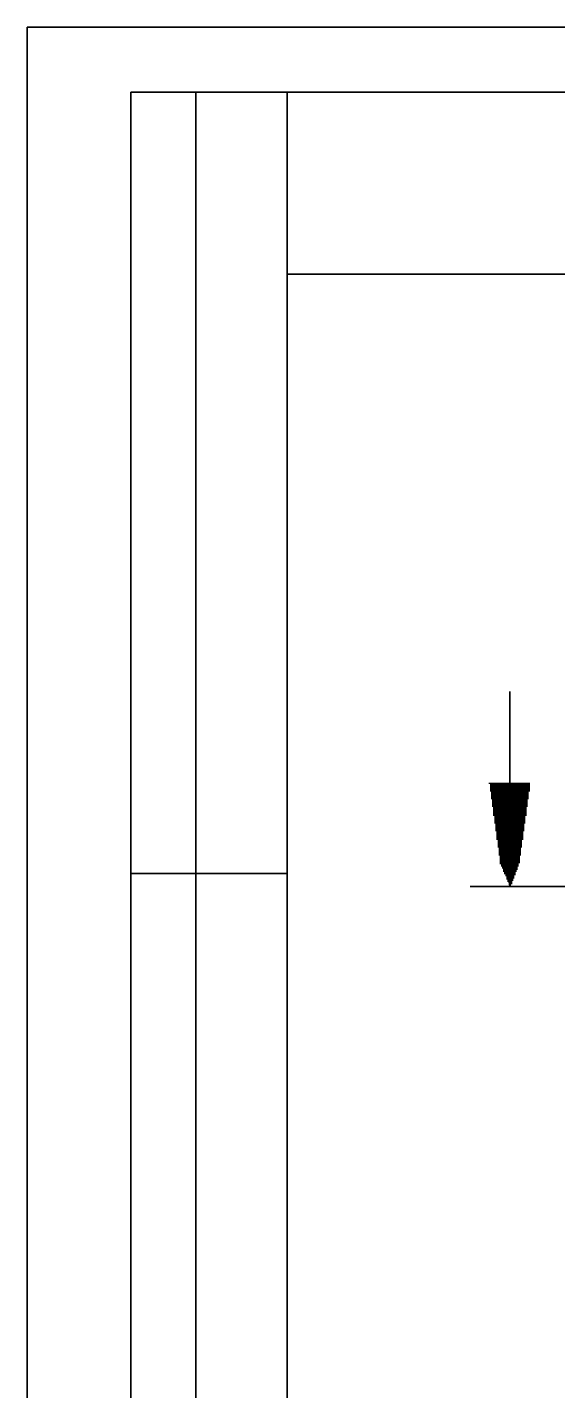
# Model space of a CAD drawing. Extents: x 1 to 210, y 1 to 298.
# Drawn here: x 0.5 to 41.3, y 192.8 to 297.6 of the extents above; entities that cross this region are included whole.
import ezdxf

# ---------------------------------------------------------------- set-up
doc = ezdxf.new("R2010")
doc.units = 0

msp = doc.modelspace()

# ---------------------------------------------------------------- linework, layer by layer
at = {"layer": 'P00104'}
msp.add_lwpolyline([(34.543999, 231.563326), (46.566667, 231.563326), (34.543999, 231.563326)], dxfattribs=at)
at = {"layer": 'P00136'}
msp.add_lwpolyline([(35.983333, 239.521992), (39.115999, 239.521992)], dxfattribs=at)
at = {"layer": 'P00137'}
msp.add_lwpolyline([(36.067999, 239.437328), (39.115999, 239.437328)], dxfattribs=at)
at = {"layer": 'P00138'}
msp.add_lwpolyline([(36.067999, 239.35266), (39.115999, 239.35266)], dxfattribs=at)
at = {"layer": 'P00139'}
msp.add_lwpolyline([(36.067999, 239.267991), (39.115999, 239.267991)], dxfattribs=at)
at = {"layer": 'P00140'}
msp.add_lwpolyline([(36.067999, 239.183328), (39.115999, 239.183328)], dxfattribs=at)
at = {"layer": 'P00141'}
msp.add_lwpolyline([(36.067999, 239.098659), (39.115999, 239.098659)], dxfattribs=at)
at = {"layer": 'P00142'}
msp.add_lwpolyline([(36.067999, 239.013996), (39.115999, 239.013996)], dxfattribs=at)
at = {"layer": 'P00143'}
msp.add_lwpolyline([(36.067999, 238.929328), (39.115999, 238.929328)], dxfattribs=at)
at = {"layer": 'P00144'}
msp.add_lwpolyline([(36.152665, 238.844659), (39.031333, 238.844659)], dxfattribs=at)
at = {"layer": 'P00145'}
msp.add_lwpolyline([(36.152665, 238.759996), (39.031333, 238.759996)], dxfattribs=at)
at = {"layer": 'P00146'}
msp.add_lwpolyline([(36.152665, 238.675327), (39.031333, 238.675327)], dxfattribs=at)
at = {"layer": 'P00147'}
msp.add_lwpolyline([(36.152665, 238.590658), (39.031333, 238.590658)], dxfattribs=at)
at = {"layer": 'P00148'}
msp.add_lwpolyline([(36.152665, 238.505995), (39.031333, 238.505995)], dxfattribs=at)
at = {"layer": 'P00149'}
msp.add_lwpolyline([(36.152665, 238.421327), (39.031333, 238.421327)], dxfattribs=at)
at = {"layer": 'P00150'}
msp.add_lwpolyline([(36.152665, 238.336658), (39.031333, 238.336658)], dxfattribs=at)
at = {"layer": 'P00151'}
msp.add_lwpolyline([(36.237334, 238.251995), (38.946665, 238.251995)], dxfattribs=at)
at = {"layer": 'P00152'}
msp.add_lwpolyline([(36.237334, 238.167326), (38.946665, 238.167326)], dxfattribs=at)
at = {"layer": 'P00153'}
msp.add_lwpolyline([(36.237334, 238.082658), (38.946665, 238.082658)], dxfattribs=at)
at = {"layer": 'P00154'}
msp.add_lwpolyline([(36.237334, 237.997994), (38.946665, 237.997994)], dxfattribs=at)
at = {"layer": 'P00155'}
msp.add_lwpolyline([(36.237334, 237.913326), (38.946665, 237.913326)], dxfattribs=at)
at = {"layer": 'P00156'}
msp.add_lwpolyline([(36.237334, 237.828663), (38.946665, 237.828663)], dxfattribs=at)
at = {"layer": 'P00157'}
msp.add_lwpolyline([(36.237334, 237.743994), (38.946665, 237.743994)], dxfattribs=at)
at = {"layer": 'P00158'}
msp.add_lwpolyline([(36.322, 237.659325), (38.861999, 237.659325)], dxfattribs=at)
at = {"layer": 'P00159'}
msp.add_lwpolyline([(36.322, 237.574662), (38.861999, 237.574662)], dxfattribs=at)
at = {"layer": 'P00160'}
msp.add_lwpolyline([(36.322, 237.489994), (38.861999, 237.489994)], dxfattribs=at)
at = {"layer": 'P00161'}
msp.add_lwpolyline([(36.322, 237.405325), (38.861999, 237.405325)], dxfattribs=at)
at = {"layer": 'P00162'}
msp.add_lwpolyline([(36.322, 237.320662), (38.861999, 237.320662)], dxfattribs=at)
at = {"layer": 'P00163'}
msp.add_lwpolyline([(36.322, 237.235993), (38.861999, 237.235993)], dxfattribs=at)
at = {"layer": 'P00164'}
msp.add_lwpolyline([(36.322, 237.151325), (38.861999, 237.151325)], dxfattribs=at)
at = {"layer": 'P00165'}
msp.add_lwpolyline([(36.322, 237.066661), (38.861999, 237.066661)], dxfattribs=at)
at = {"layer": 'P00166'}
msp.add_lwpolyline([(36.406666, 236.981993), (38.777333, 236.981993)], dxfattribs=at)
at = {"layer": 'P00167'}
msp.add_lwpolyline([(36.406666, 236.897329), (38.777333, 236.897329)], dxfattribs=at)
at = {"layer": 'P00168'}
msp.add_lwpolyline([(36.406666, 236.812661), (38.777333, 236.812661)], dxfattribs=at)
at = {"layer": 'P00169'}
msp.add_lwpolyline([(36.406666, 236.727992), (38.777333, 236.727992)], dxfattribs=at)
at = {"layer": 'P00170'}
msp.add_lwpolyline([(36.406666, 236.643329), (38.777333, 236.643329)], dxfattribs=at)
at = {"layer": 'P00171'}
msp.add_lwpolyline([(36.406666, 236.55866), (38.777333, 236.55866)], dxfattribs=at)
at = {"layer": 'P00172'}
msp.add_lwpolyline([(36.406666, 236.473992), (38.777333, 236.473992)], dxfattribs=at)
at = {"layer": 'P00173'}
msp.add_lwpolyline([(36.491332, 236.389329), (38.692667, 236.389329)], dxfattribs=at)
at = {"layer": 'P00174'}
msp.add_lwpolyline([(36.491332, 236.30466), (38.692667, 236.30466)], dxfattribs=at)
at = {"layer": 'P00175'}
msp.add_lwpolyline([(36.491332, 236.219991), (38.692667, 236.219991)], dxfattribs=at)
at = {"layer": 'P00176'}
msp.add_lwpolyline([(36.491332, 236.135328), (38.692667, 236.135328)], dxfattribs=at)
at = {"layer": 'P00177'}
msp.add_lwpolyline([(36.491332, 236.05066), (38.692667, 236.05066)], dxfattribs=at)
at = {"layer": 'P00178'}
msp.add_lwpolyline([(36.491332, 235.965991), (38.692667, 235.965991)], dxfattribs=at)
at = {"layer": 'P00179'}
msp.add_lwpolyline([(36.491332, 235.881328), (38.692667, 235.881328)], dxfattribs=at)
at = {"layer": 'P00180'}
msp.add_lwpolyline([(36.576, 235.796659), (38.607998, 235.796659)], dxfattribs=at)
at = {"layer": 'P00181'}
msp.add_lwpolyline([(36.576, 235.711996), (38.607998, 235.711996)], dxfattribs=at)
at = {"layer": 'P00182'}
msp.add_lwpolyline([(36.576, 235.627327), (38.607998, 235.627327)], dxfattribs=at)
at = {"layer": 'P00183'}
msp.add_lwpolyline([(36.576, 235.542659), (38.607998, 235.542659)], dxfattribs=at)
at = {"layer": 'P00184'}
msp.add_lwpolyline([(36.576, 235.457995), (38.607998, 235.457995)], dxfattribs=at)
at = {"layer": 'P00185'}
msp.add_lwpolyline([(36.576, 235.373327), (38.607998, 235.373327)], dxfattribs=at)
at = {"layer": 'P00186'}
msp.add_lwpolyline([(36.576, 235.288658), (38.607998, 235.288658)], dxfattribs=at)
at = {"layer": 'P00187'}
msp.add_lwpolyline([(36.576, 235.203995), (38.607998, 235.203995)], dxfattribs=at)
at = {"layer": 'P00188'}
msp.add_lwpolyline([(36.660666, 235.119326), (38.523332, 235.119326)], dxfattribs=at)
at = {"layer": 'P00189'}
msp.add_lwpolyline([(36.660666, 235.034658), (38.523332, 235.034658)], dxfattribs=at)
at = {"layer": 'P00190'}
msp.add_lwpolyline([(36.660666, 234.949995), (38.523332, 234.949995)], dxfattribs=at)
at = {"layer": 'P00191'}
msp.add_lwpolyline([(36.660666, 234.865326), (38.523332, 234.865326)], dxfattribs=at)
at = {"layer": 'P00192'}
msp.add_lwpolyline([(36.660666, 234.780663), (38.523332, 234.780663)], dxfattribs=at)
at = {"layer": 'P00193'}
msp.add_lwpolyline([(36.660666, 234.695994), (38.523332, 234.695994)], dxfattribs=at)
at = {"layer": 'P00194'}
msp.add_lwpolyline([(36.660666, 234.611326), (38.523332, 234.611326)], dxfattribs=at)
at = {"layer": 'P00195'}
msp.add_lwpolyline([(36.745332, 234.526662), (38.438666, 234.526662)], dxfattribs=at)
at = {"layer": 'P00196'}
msp.add_lwpolyline([(36.745332, 234.441994), (38.438666, 234.441994)], dxfattribs=at)
at = {"layer": 'P00197'}
msp.add_lwpolyline([(36.745332, 234.357325), (38.438666, 234.357325)], dxfattribs=at)
at = {"layer": 'P00198'}
msp.add_lwpolyline([(36.745332, 234.272662), (38.438666, 234.272662)], dxfattribs=at)
at = {"layer": 'P00199'}
msp.add_lwpolyline([(36.745332, 234.187993), (38.438666, 234.187993)], dxfattribs=at)
at = {"layer": 'P00200'}
msp.add_lwpolyline([(36.745332, 234.103325), (38.438666, 234.103325)], dxfattribs=at)
at = {"layer": 'P00201'}
msp.add_lwpolyline([(36.745332, 234.018661), (38.438666, 234.018661)], dxfattribs=at)
at = {"layer": 'P00202'}
msp.add_lwpolyline([(36.829998, 233.933993), (38.354, 233.933993)], dxfattribs=at)
at = {"layer": 'P00203'}
msp.add_lwpolyline([(36.829998, 233.84933), (38.354, 233.84933)], dxfattribs=at)
at = {"layer": 'P00204'}
msp.add_lwpolyline([(36.829998, 233.764661), (38.354, 233.764661)], dxfattribs=at)
at = {"layer": 'P00205'}
msp.add_lwpolyline([(36.829998, 233.679992), (38.354, 233.679992)], dxfattribs=at)
at = {"layer": 'P00206'}
msp.add_lwpolyline([(36.829998, 233.595329), (38.354, 233.595329)], dxfattribs=at)
at = {"layer": 'P00207'}
msp.add_lwpolyline([(36.829998, 233.510661), (38.354, 233.510661)], dxfattribs=at)
at = {"layer": 'P00208'}
msp.add_lwpolyline([(36.829998, 233.425992), (38.354, 233.425992)], dxfattribs=at)
at = {"layer": 'P00209'}
msp.add_lwpolyline([(36.829998, 233.341329), (38.269332, 233.341329)], dxfattribs=at)
at = {"layer": 'P00210'}
msp.add_lwpolyline([(36.914666, 233.25666), (38.269332, 233.25666)], dxfattribs=at)
at = {"layer": 'P00211'}
msp.add_lwpolyline([(36.914666, 233.171992), (38.269332, 233.171992)], dxfattribs=at)
at = {"layer": 'P00212'}
msp.add_lwpolyline([(36.999332, 233.087328), (38.184666, 233.087328)], dxfattribs=at)
at = {"layer": 'P00213'}
msp.add_lwpolyline([(36.999332, 233.00266), (38.184666, 233.00266)], dxfattribs=at)
at = {"layer": 'P00214'}
msp.add_lwpolyline([(37.083998, 232.917991), (38.184666, 232.917991)], dxfattribs=at)
at = {"layer": 'P00215'}
msp.add_lwpolyline([(37.083998, 232.833328), (38.1, 232.833328)], dxfattribs=at)
at = {"layer": 'P00216'}
msp.add_lwpolyline([(37.083998, 232.748659), (38.1, 232.748659)], dxfattribs=at)
at = {"layer": 'P00217'}
msp.add_lwpolyline([(37.168667, 232.663996), (38.015331, 232.663996)], dxfattribs=at)
at = {"layer": 'P00218'}
msp.add_lwpolyline([(37.168667, 232.579328), (38.015331, 232.579328)], dxfattribs=at)
at = {"layer": 'P00219'}
msp.add_lwpolyline([(37.253333, 232.494659), (38.015331, 232.494659)], dxfattribs=at)
at = {"layer": 'P00220'}
msp.add_lwpolyline([(37.253333, 232.409996), (37.930665, 232.409996)], dxfattribs=at)
at = {"layer": 'P00221'}
msp.add_lwpolyline([(37.337999, 232.325327), (37.930665, 232.325327)], dxfattribs=at)
at = {"layer": 'P00222'}
msp.add_lwpolyline([(37.337999, 232.240658), (37.930665, 232.240658)], dxfattribs=at)
at = {"layer": 'P00223'}
msp.add_lwpolyline([(37.337999, 232.155995), (37.846, 232.155995)], dxfattribs=at)
at = {"layer": 'P00224'}
msp.add_lwpolyline([(37.422665, 232.071327), (37.846, 232.071327)], dxfattribs=at)
at = {"layer": 'P00225'}
msp.add_lwpolyline([(37.422665, 231.986658), (37.761334, 231.986658)], dxfattribs=at)
at = {"layer": 'P00226'}
msp.add_lwpolyline([(37.507333, 231.901995), (37.761334, 231.901995)], dxfattribs=at)
at = {"layer": 'P00227'}
msp.add_lwpolyline([(37.507333, 231.817326), (37.761334, 231.817326)], dxfattribs=at)
at = {"layer": 'P00228'}
msp.add_lwpolyline([(37.591999, 231.732663), (37.676665, 231.732663)], dxfattribs=at)
at = {"layer": 'P00229'}
msp.add_lwpolyline([(37.591999, 231.647994), (37.676665, 231.647994), (37.591999, 231.647994)], dxfattribs=at)
at = {"layer": 'P00230'}
msp.add_lwpolyline([(37.591999, 231.563326), (36.576, 239.013996), (37.591999, 231.563326)], dxfattribs=at)
at = {"layer": 'P00231'}
msp.add_lwpolyline([(36.576, 239.013996), (37.591999, 238.336658), (36.576, 239.013996)], dxfattribs=at)
at = {"layer": 'P00232'}
msp.add_lwpolyline([(37.591999, 238.336658), (38.523332, 239.013996), (37.591999, 238.336658)], dxfattribs=at)
at = {"layer": 'P00233'}
msp.add_lwpolyline([(38.523332, 239.013996), (37.591999, 231.563326), (38.523332, 239.013996)], dxfattribs=at)
at = {"layer": 'P00234'}
msp.add_lwpolyline([(36.660666, 238.929328), (36.745332, 238.929328)], dxfattribs=at)
at = {"layer": 'P00235'}
msp.add_lwpolyline([(36.660666, 238.844659), (36.829998, 238.844659)], dxfattribs=at)
at = {"layer": 'P00236'}
msp.add_lwpolyline([(36.660666, 238.759996), (36.999332, 238.759996)], dxfattribs=at)
at = {"layer": 'P00237'}
msp.add_lwpolyline([(36.660666, 238.675327), (37.083998, 238.675327)], dxfattribs=at)
at = {"layer": 'P00238'}
msp.add_lwpolyline([(36.660666, 238.590658), (37.253333, 238.590658)], dxfattribs=at)
at = {"layer": 'P00239'}
msp.add_lwpolyline([(36.660666, 238.505995), (37.337999, 238.505995)], dxfattribs=at)
at = {"layer": 'P00240'}
msp.add_lwpolyline([(36.660666, 238.421327), (37.507333, 238.421327)], dxfattribs=at)
at = {"layer": 'P00241'}
msp.add_lwpolyline([(36.745332, 238.336658), (37.591999, 238.336658)], dxfattribs=at)
at = {"layer": 'P00242'}
msp.add_lwpolyline([(36.745332, 238.251995), (37.591999, 238.251995)], dxfattribs=at)
at = {"layer": 'P00243'}
msp.add_lwpolyline([(36.745332, 238.167326), (37.591999, 238.167326)], dxfattribs=at)
at = {"layer": 'P00244'}
msp.add_lwpolyline([(36.745332, 238.082658), (37.591999, 238.082658)], dxfattribs=at)
at = {"layer": 'P00245'}
msp.add_lwpolyline([(36.745332, 237.997994), (37.591999, 237.997994)], dxfattribs=at)
at = {"layer": 'P00246'}
msp.add_lwpolyline([(36.745332, 237.913326), (37.591999, 237.913326)], dxfattribs=at)
at = {"layer": 'P00247'}
msp.add_lwpolyline([(36.745332, 237.828663), (37.591999, 237.828663)], dxfattribs=at)
at = {"layer": 'P00248'}
msp.add_lwpolyline([(36.829998, 237.743994), (37.591999, 237.743994)], dxfattribs=at)
at = {"layer": 'P00249'}
msp.add_lwpolyline([(36.829998, 237.659325), (37.591999, 237.659325)], dxfattribs=at)
at = {"layer": 'P00250'}
msp.add_lwpolyline([(36.829998, 237.574662), (37.591999, 237.574662)], dxfattribs=at)
at = {"layer": 'P00251'}
msp.add_lwpolyline([(36.829998, 237.489994), (37.591999, 237.489994)], dxfattribs=at)
at = {"layer": 'P00252'}
msp.add_lwpolyline([(36.829998, 237.405325), (37.591999, 237.405325)], dxfattribs=at)
at = {"layer": 'P00253'}
msp.add_lwpolyline([(36.829998, 237.320662), (37.591999, 237.320662)], dxfattribs=at)
at = {"layer": 'P00254'}
msp.add_lwpolyline([(36.829998, 237.235993), (37.591999, 237.235993)], dxfattribs=at)
at = {"layer": 'P00255'}
msp.add_lwpolyline([(36.829998, 237.151325), (37.591999, 237.151325)], dxfattribs=at)
at = {"layer": 'P00256'}
msp.add_lwpolyline([(36.914666, 237.066661), (37.591999, 237.066661)], dxfattribs=at)
at = {"layer": 'P00257'}
msp.add_lwpolyline([(36.914666, 236.981993), (37.591999, 236.981993)], dxfattribs=at)
at = {"layer": 'P00258'}
msp.add_lwpolyline([(36.914666, 236.897329), (37.591999, 236.897329)], dxfattribs=at)
at = {"layer": 'P00259'}
msp.add_lwpolyline([(36.914666, 236.812661), (37.591999, 236.812661)], dxfattribs=at)
at = {"layer": 'P00260'}
msp.add_lwpolyline([(36.914666, 236.727992), (37.591999, 236.727992)], dxfattribs=at)
at = {"layer": 'P00261'}
msp.add_lwpolyline([(36.914666, 236.643329), (37.591999, 236.643329)], dxfattribs=at)
at = {"layer": 'P00262'}
msp.add_lwpolyline([(36.914666, 236.55866), (37.591999, 236.55866)], dxfattribs=at)
at = {"layer": 'P00263'}
msp.add_lwpolyline([(36.999332, 236.473992), (37.591999, 236.473992)], dxfattribs=at)
at = {"layer": 'P00264'}
msp.add_lwpolyline([(36.999332, 236.389329), (37.591999, 236.389329)], dxfattribs=at)
at = {"layer": 'P00265'}
msp.add_lwpolyline([(36.999332, 236.30466), (37.591999, 236.30466)], dxfattribs=at)
at = {"layer": 'P00266'}
msp.add_lwpolyline([(36.999332, 236.219991), (37.591999, 236.219991)], dxfattribs=at)
at = {"layer": 'P00267'}
msp.add_lwpolyline([(36.999332, 236.135328), (37.591999, 236.135328)], dxfattribs=at)
at = {"layer": 'P00268'}
msp.add_lwpolyline([(36.999332, 236.05066), (37.591999, 236.05066)], dxfattribs=at)
at = {"layer": 'P00269'}
msp.add_lwpolyline([(36.999332, 235.965991), (37.591999, 235.965991)], dxfattribs=at)
at = {"layer": 'P00270'}
msp.add_lwpolyline([(37.083998, 235.881328), (37.591999, 235.881328)], dxfattribs=at)
at = {"layer": 'P00271'}
msp.add_lwpolyline([(37.083998, 235.796659), (37.591999, 235.796659)], dxfattribs=at)
at = {"layer": 'P00272'}
msp.add_lwpolyline([(37.083998, 235.711996), (37.591999, 235.711996)], dxfattribs=at)
at = {"layer": 'P00273'}
msp.add_lwpolyline([(37.083998, 235.627327), (37.591999, 235.627327)], dxfattribs=at)
at = {"layer": 'P00274'}
msp.add_lwpolyline([(37.083998, 235.542659), (37.591999, 235.542659)], dxfattribs=at)
at = {"layer": 'P00275'}
msp.add_lwpolyline([(37.083998, 235.457995), (37.591999, 235.457995)], dxfattribs=at)
at = {"layer": 'P00276'}
msp.add_lwpolyline([(37.083998, 235.373327), (37.591999, 235.373327)], dxfattribs=at)
at = {"layer": 'P00277'}
msp.add_lwpolyline([(37.083998, 235.288658), (37.591999, 235.288658)], dxfattribs=at)
at = {"layer": 'P00278'}
msp.add_lwpolyline([(37.168667, 235.203995), (37.591999, 235.203995)], dxfattribs=at)
at = {"layer": 'P00279'}
msp.add_lwpolyline([(37.168667, 235.119326), (37.591999, 235.119326)], dxfattribs=at)
at = {"layer": 'P00280'}
msp.add_lwpolyline([(37.168667, 235.034658), (37.591999, 235.034658)], dxfattribs=at)
at = {"layer": 'P00281'}
msp.add_lwpolyline([(37.168667, 234.949995), (37.591999, 234.949995)], dxfattribs=at)
at = {"layer": 'P00282'}
msp.add_lwpolyline([(37.168667, 234.865326), (37.591999, 234.865326)], dxfattribs=at)
at = {"layer": 'P00283'}
msp.add_lwpolyline([(37.168667, 234.780663), (37.591999, 234.780663)], dxfattribs=at)
at = {"layer": 'P00284'}
msp.add_lwpolyline([(37.168667, 234.695994), (37.591999, 234.695994)], dxfattribs=at)
at = {"layer": 'P00285'}
msp.add_lwpolyline([(37.253333, 234.611326), (37.591999, 234.611326)], dxfattribs=at)
at = {"layer": 'P00286'}
msp.add_lwpolyline([(37.253333, 234.526662), (37.591999, 234.526662)], dxfattribs=at)
at = {"layer": 'P00287'}
msp.add_lwpolyline([(37.253333, 234.441994), (37.591999, 234.441994)], dxfattribs=at)
at = {"layer": 'P00288'}
msp.add_lwpolyline([(37.253333, 234.357325), (37.591999, 234.357325)], dxfattribs=at)
at = {"layer": 'P00289'}
msp.add_lwpolyline([(37.253333, 234.272662), (37.591999, 234.272662)], dxfattribs=at)
at = {"layer": 'P00290'}
msp.add_lwpolyline([(37.253333, 234.187993), (37.591999, 234.187993)], dxfattribs=at)
at = {"layer": 'P00291'}
msp.add_lwpolyline([(37.253333, 234.103325), (37.591999, 234.103325)], dxfattribs=at)
at = {"layer": 'P00292'}
msp.add_lwpolyline([(37.337999, 234.018661), (37.591999, 234.018661)], dxfattribs=at)
at = {"layer": 'P00293'}
msp.add_lwpolyline([(37.337999, 233.933993), (37.591999, 233.933993)], dxfattribs=at)
at = {"layer": 'P00294'}
msp.add_lwpolyline([(37.337999, 233.84933), (37.591999, 233.84933)], dxfattribs=at)
at = {"layer": 'P00295'}
msp.add_lwpolyline([(37.337999, 233.764661), (37.591999, 233.764661)], dxfattribs=at)
at = {"layer": 'P00296'}
msp.add_lwpolyline([(37.337999, 233.679992), (37.591999, 233.679992)], dxfattribs=at)
at = {"layer": 'P00297'}
msp.add_lwpolyline([(37.337999, 233.595329), (37.591999, 233.595329)], dxfattribs=at)
at = {"layer": 'P00298'}
msp.add_lwpolyline([(37.337999, 233.510661), (37.591999, 233.510661)], dxfattribs=at)
at = {"layer": 'P00299'}
msp.add_lwpolyline([(37.337999, 233.425992), (37.591999, 233.425992)], dxfattribs=at)
at = {"layer": 'P00300'}
msp.add_lwpolyline([(37.422665, 233.341329), (37.591999, 233.341329)], dxfattribs=at)
at = {"layer": 'P00301'}
msp.add_lwpolyline([(37.422665, 233.25666), (37.591999, 233.25666)], dxfattribs=at)
at = {"layer": 'P00302'}
msp.add_lwpolyline([(37.422665, 233.171992), (37.591999, 233.171992)], dxfattribs=at)
at = {"layer": 'P00303'}
msp.add_lwpolyline([(37.422665, 233.087328), (37.591999, 233.087328)], dxfattribs=at)
at = {"layer": 'P00304'}
msp.add_lwpolyline([(37.422665, 233.00266), (37.591999, 233.00266)], dxfattribs=at)
at = {"layer": 'P00305'}
msp.add_lwpolyline([(37.422665, 232.917991), (37.591999, 232.917991)], dxfattribs=at)
at = {"layer": 'P00306'}
msp.add_lwpolyline([(37.422665, 232.833328), (37.591999, 232.833328)], dxfattribs=at)
at = {"layer": 'P00307'}
msp.add_lwpolyline([(37.507333, 232.748659), (37.591999, 232.748659)], dxfattribs=at)
at = {"layer": 'P00308'}
msp.add_lwpolyline([(37.507333, 232.663996), (37.591999, 232.663996)], dxfattribs=at)
at = {"layer": 'P00309'}
msp.add_lwpolyline([(37.507333, 232.579328), (37.591999, 232.579328)], dxfattribs=at)
at = {"layer": 'P00310'}
msp.add_lwpolyline([(37.507333, 232.494659), (37.591999, 232.494659)], dxfattribs=at)
at = {"layer": 'P00311'}
msp.add_lwpolyline([(37.507333, 232.409996), (37.591999, 232.409996)], dxfattribs=at)
at = {"layer": 'P00312'}
msp.add_lwpolyline([(37.507333, 232.325327), (37.591999, 232.325327)], dxfattribs=at)
at = {"layer": 'P00313'}
msp.add_lwpolyline([(37.507333, 232.240658), (37.591999, 232.240658), (37.507333, 232.240658)], dxfattribs=at)
at = {"layer": 'P00314'}
msp.add_lwpolyline([(38.438666, 238.929328), (38.523332, 238.929328)], dxfattribs=at)
at = {"layer": 'P00315'}
msp.add_lwpolyline([(38.354, 238.844659), (38.523332, 238.844659)], dxfattribs=at)
at = {"layer": 'P00316'}
msp.add_lwpolyline([(38.184666, 238.759996), (38.523332, 238.759996)], dxfattribs=at)
at = {"layer": 'P00317'}
msp.add_lwpolyline([(38.1, 238.675327), (38.523332, 238.675327)], dxfattribs=at)
at = {"layer": 'P00318'}
msp.add_lwpolyline([(38.015331, 238.590658), (38.523332, 238.590658)], dxfattribs=at)
at = {"layer": 'P00319'}
msp.add_lwpolyline([(37.846, 238.505995), (38.523332, 238.505995)], dxfattribs=at)
at = {"layer": 'P00320'}
msp.add_lwpolyline([(37.761334, 238.421327), (38.523332, 238.421327)], dxfattribs=at)
at = {"layer": 'P00321'}
msp.add_lwpolyline([(37.591999, 238.336658), (38.438666, 238.336658)], dxfattribs=at)
at = {"layer": 'P00322'}
msp.add_lwpolyline([(37.591999, 238.251995), (38.438666, 238.251995)], dxfattribs=at)
at = {"layer": 'P00323'}
msp.add_lwpolyline([(37.591999, 238.167326), (38.438666, 238.167326)], dxfattribs=at)
at = {"layer": 'P00324'}
msp.add_lwpolyline([(37.591999, 238.082658), (38.438666, 238.082658)], dxfattribs=at)
at = {"layer": 'P00325'}
msp.add_lwpolyline([(37.591999, 237.997994), (38.438666, 237.997994)], dxfattribs=at)
at = {"layer": 'P00326'}
msp.add_lwpolyline([(37.591999, 237.913326), (38.438666, 237.913326)], dxfattribs=at)
at = {"layer": 'P00327'}
msp.add_lwpolyline([(37.591999, 237.828663), (38.438666, 237.828663)], dxfattribs=at)
at = {"layer": 'P00328'}
msp.add_lwpolyline([(37.591999, 237.743994), (38.438666, 237.743994)], dxfattribs=at)
at = {"layer": 'P00329'}
msp.add_lwpolyline([(37.591999, 237.659325), (38.354, 237.659325)], dxfattribs=at)
at = {"layer": 'P00330'}
msp.add_lwpolyline([(37.591999, 237.574662), (38.354, 237.574662)], dxfattribs=at)
at = {"layer": 'P00331'}
msp.add_lwpolyline([(37.591999, 237.489994), (38.354, 237.489994)], dxfattribs=at)
at = {"layer": 'P00332'}
msp.add_lwpolyline([(37.591999, 237.405325), (38.354, 237.405325)], dxfattribs=at)
at = {"layer": 'P00333'}
msp.add_lwpolyline([(37.591999, 237.320662), (38.354, 237.320662)], dxfattribs=at)
at = {"layer": 'P00334'}
msp.add_lwpolyline([(37.591999, 237.235993), (38.354, 237.235993)], dxfattribs=at)
at = {"layer": 'P00335'}
msp.add_lwpolyline([(37.591999, 237.151325), (38.354, 237.151325)], dxfattribs=at)
at = {"layer": 'P00336'}
msp.add_lwpolyline([(37.591999, 237.066661), (38.354, 237.066661)], dxfattribs=at)
at = {"layer": 'P00337'}
msp.add_lwpolyline([(37.591999, 236.981993), (38.269332, 236.981993)], dxfattribs=at)
at = {"layer": 'P00338'}
msp.add_lwpolyline([(37.591999, 236.897329), (38.269332, 236.897329)], dxfattribs=at)
at = {"layer": 'P00339'}
msp.add_lwpolyline([(37.591999, 236.812661), (38.269332, 236.812661)], dxfattribs=at)
at = {"layer": 'P00340'}
msp.add_lwpolyline([(37.591999, 236.727992), (38.269332, 236.727992)], dxfattribs=at)
at = {"layer": 'P00341'}
msp.add_lwpolyline([(37.591999, 236.643329), (38.269332, 236.643329)], dxfattribs=at)
at = {"layer": 'P00342'}
msp.add_lwpolyline([(37.591999, 236.55866), (38.269332, 236.55866)], dxfattribs=at)
at = {"layer": 'P00343'}
msp.add_lwpolyline([(37.591999, 236.473992), (38.269332, 236.473992)], dxfattribs=at)
at = {"layer": 'P00344'}
msp.add_lwpolyline([(37.591999, 236.389329), (38.269332, 236.389329)], dxfattribs=at)
at = {"layer": 'P00345'}
msp.add_lwpolyline([(37.591999, 236.30466), (38.184666, 236.30466)], dxfattribs=at)
at = {"layer": 'P00346'}
msp.add_lwpolyline([(37.591999, 236.219991), (38.184666, 236.219991)], dxfattribs=at)
at = {"layer": 'P00347'}
msp.add_lwpolyline([(37.591999, 236.135328), (38.184666, 236.135328)], dxfattribs=at)
at = {"layer": 'P00348'}
msp.add_lwpolyline([(37.591999, 236.05066), (38.184666, 236.05066)], dxfattribs=at)
at = {"layer": 'P00349'}
msp.add_lwpolyline([(37.591999, 235.965991), (38.184666, 235.965991)], dxfattribs=at)
at = {"layer": 'P00350'}
msp.add_lwpolyline([(37.591999, 235.881328), (38.184666, 235.881328)], dxfattribs=at)
at = {"layer": 'P00351'}
msp.add_lwpolyline([(37.591999, 235.796659), (38.184666, 235.796659)], dxfattribs=at)
at = {"layer": 'P00352'}
msp.add_lwpolyline([(37.591999, 235.711996), (38.184666, 235.711996)], dxfattribs=at)
at = {"layer": 'P00353'}
msp.add_lwpolyline([(37.591999, 235.627327), (38.1, 235.627327)], dxfattribs=at)
at = {"layer": 'P00354'}
msp.add_lwpolyline([(37.591999, 235.542659), (38.1, 235.542659)], dxfattribs=at)
at = {"layer": 'P00355'}
msp.add_lwpolyline([(37.591999, 235.457995), (38.1, 235.457995)], dxfattribs=at)
at = {"layer": 'P00356'}
msp.add_lwpolyline([(37.591999, 235.373327), (38.1, 235.373327)], dxfattribs=at)
at = {"layer": 'P00357'}
msp.add_lwpolyline([(37.591999, 235.288658), (38.1, 235.288658)], dxfattribs=at)
at = {"layer": 'P00358'}
msp.add_lwpolyline([(37.591999, 235.203995), (38.1, 235.203995)], dxfattribs=at)
at = {"layer": 'P00359'}
msp.add_lwpolyline([(37.591999, 235.119326), (38.1, 235.119326)], dxfattribs=at)
at = {"layer": 'P00360'}
msp.add_lwpolyline([(37.591999, 235.034658), (38.1, 235.034658)], dxfattribs=at)
at = {"layer": 'P00361'}
msp.add_lwpolyline([(37.591999, 234.949995), (38.015331, 234.949995)], dxfattribs=at)
at = {"layer": 'P00362'}
msp.add_lwpolyline([(37.591999, 234.865326), (38.015331, 234.865326)], dxfattribs=at)
at = {"layer": 'P00363'}
msp.add_lwpolyline([(37.591999, 234.780663), (38.015331, 234.780663)], dxfattribs=at)
at = {"layer": 'P00364'}
msp.add_lwpolyline([(37.591999, 234.695994), (38.015331, 234.695994)], dxfattribs=at)
at = {"layer": 'P00365'}
msp.add_lwpolyline([(37.591999, 234.611326), (38.015331, 234.611326)], dxfattribs=at)
at = {"layer": 'P00366'}
msp.add_lwpolyline([(37.591999, 234.526662), (38.015331, 234.526662)], dxfattribs=at)
at = {"layer": 'P00367'}
msp.add_lwpolyline([(37.591999, 234.441994), (38.015331, 234.441994)], dxfattribs=at)
at = {"layer": 'P00368'}
msp.add_lwpolyline([(37.591999, 234.357325), (38.015331, 234.357325)], dxfattribs=at)
at = {"layer": 'P00369'}
msp.add_lwpolyline([(37.591999, 234.272662), (37.930665, 234.272662)], dxfattribs=at)
at = {"layer": 'P00370'}
msp.add_lwpolyline([(37.591999, 234.187993), (37.930665, 234.187993)], dxfattribs=at)
at = {"layer": 'P00371'}
msp.add_lwpolyline([(37.591999, 234.103325), (37.930665, 234.103325)], dxfattribs=at)
at = {"layer": 'P00372'}
msp.add_lwpolyline([(37.591999, 234.018661), (37.930665, 234.018661)], dxfattribs=at)
at = {"layer": 'P00373'}
msp.add_lwpolyline([(37.591999, 233.933993), (37.930665, 233.933993)], dxfattribs=at)
at = {"layer": 'P00374'}
msp.add_lwpolyline([(37.591999, 233.84933), (37.930665, 233.84933)], dxfattribs=at)
at = {"layer": 'P00375'}
msp.add_lwpolyline([(37.591999, 233.764661), (37.930665, 233.764661)], dxfattribs=at)
at = {"layer": 'P00376'}
msp.add_lwpolyline([(37.591999, 233.679992), (37.930665, 233.679992)], dxfattribs=at)
at = {"layer": 'P00377'}
msp.add_lwpolyline([(37.591999, 233.595329), (37.846, 233.595329)], dxfattribs=at)
at = {"layer": 'P00378'}
msp.add_lwpolyline([(37.591999, 233.510661), (37.846, 233.510661)], dxfattribs=at)
at = {"layer": 'P00379'}
msp.add_lwpolyline([(37.591999, 233.425992), (37.846, 233.425992)], dxfattribs=at)
at = {"layer": 'P00380'}
msp.add_lwpolyline([(37.591999, 233.341329), (37.846, 233.341329)], dxfattribs=at)
at = {"layer": 'P00381'}
msp.add_lwpolyline([(37.591999, 233.25666), (37.846, 233.25666)], dxfattribs=at)
at = {"layer": 'P00382'}
msp.add_lwpolyline([(37.591999, 233.171992), (37.846, 233.171992)], dxfattribs=at)
at = {"layer": 'P00383'}
msp.add_lwpolyline([(37.591999, 233.087328), (37.846, 233.087328)], dxfattribs=at)
at = {"layer": 'P00384'}
msp.add_lwpolyline([(37.591999, 233.00266), (37.846, 233.00266)], dxfattribs=at)
at = {"layer": 'P00385'}
msp.add_lwpolyline([(37.591999, 232.917991), (37.761334, 232.917991)], dxfattribs=at)
at = {"layer": 'P00386'}
msp.add_lwpolyline([(37.591999, 232.833328), (37.761334, 232.833328)], dxfattribs=at)
at = {"layer": 'P00387'}
msp.add_lwpolyline([(37.591999, 232.748659), (37.761334, 232.748659)], dxfattribs=at)
at = {"layer": 'P00388'}
msp.add_lwpolyline([(37.591999, 232.663996), (37.761334, 232.663996)], dxfattribs=at)
at = {"layer": 'P00389'}
msp.add_lwpolyline([(37.591999, 232.579328), (37.761334, 232.579328)], dxfattribs=at)
at = {"layer": 'P00390'}
msp.add_lwpolyline([(37.591999, 232.494659), (37.761334, 232.494659)], dxfattribs=at)
at = {"layer": 'P00391'}
msp.add_lwpolyline([(37.591999, 232.409996), (37.761334, 232.409996)], dxfattribs=at)
at = {"layer": 'P00392'}
msp.add_lwpolyline([(37.591999, 232.325327), (37.761334, 232.325327)], dxfattribs=at)
at = {"layer": 'P00393'}
msp.add_lwpolyline([(37.591999, 232.240658), (37.676665, 232.240658)], dxfattribs=at)
at = {"layer": 'P00394'}
msp.add_lwpolyline([(37.591999, 232.155995), (37.676665, 232.155995)], dxfattribs=at)
at = {"layer": 'P00395'}
msp.add_lwpolyline([(37.591999, 232.071327), (37.676665, 232.071327)], dxfattribs=at)
at = {"layer": 'P00396'}
msp.add_lwpolyline([(37.591999, 231.986658), (37.676665, 231.986658)], dxfattribs=at)
at = {"layer": 'P00397'}
msp.add_lwpolyline([(37.591999, 231.901995), (37.676665, 231.901995)], dxfattribs=at)
at = {"layer": 'P00398'}
msp.add_lwpolyline([(37.591999, 231.817326), (37.676665, 231.817326)], dxfattribs=at)
at = {"layer": 'P00399'}
msp.add_lwpolyline([(37.591999, 231.732663), (37.676665, 231.732663)], dxfattribs=at)
at = {"layer": 'P00400'}
msp.add_lwpolyline([(37.591999, 231.647994), (37.676665, 231.647994), (37.591999, 231.647994)], dxfattribs=at)
at = {"layer": 'P00401'}
msp.add_lwpolyline([(37.591999, 246.549324), (37.591999, 231.563326), (37.591999, 246.549324)], dxfattribs=at)
at = {"layer": 'P02733'}
msp.add_lwpolyline([(0.508, 0.592664), (0.508, 297.603326), (0.508, 0.592664)], dxfattribs=at)
at = {"layer": 'P02734'}
msp.add_lwpolyline([(0.508, 297.603326), (210.481339, 297.603326), (0.508, 297.603326)], dxfattribs=at)
at = {"layer": 'P02737'}
msp.add_lwpolyline([(20.489333, 5.588009), (20.489333, 292.607992), (20.489333, 5.588009)], dxfattribs=at)
at = {"layer": 'P02738'}
msp.add_lwpolyline([(20.489333, 292.607992), (205.485993, 292.607992), (20.489333, 292.607992)], dxfattribs=at)
at = {"layer": 'P02776'}
msp.add_lwpolyline([(8.466667, 172.635328), (8.466667, 292.607992), (8.466667, 172.635328)], dxfattribs=at)
at = {"layer": 'P02777'}
msp.add_lwpolyline([(13.462, 172.635328), (13.462, 292.607992), (13.462, 172.635328)], dxfattribs=at)
at = {"layer": 'P02779'}
msp.add_lwpolyline([(20.489333, 292.607992), (8.466667, 292.607992), (20.489333, 292.607992)], dxfattribs=at)
at = {"layer": 'P02780'}
msp.add_lwpolyline([(20.489333, 232.579328), (8.466667, 232.579328), (20.489333, 232.579328)], dxfattribs=at)
at = {"layer": 'P02781'}
msp.add_lwpolyline([(90.508666, 278.637993), (20.489333, 278.637993), (90.508666, 278.637993)], dxfattribs=at)

doc.saveas('drawing.dxf')
